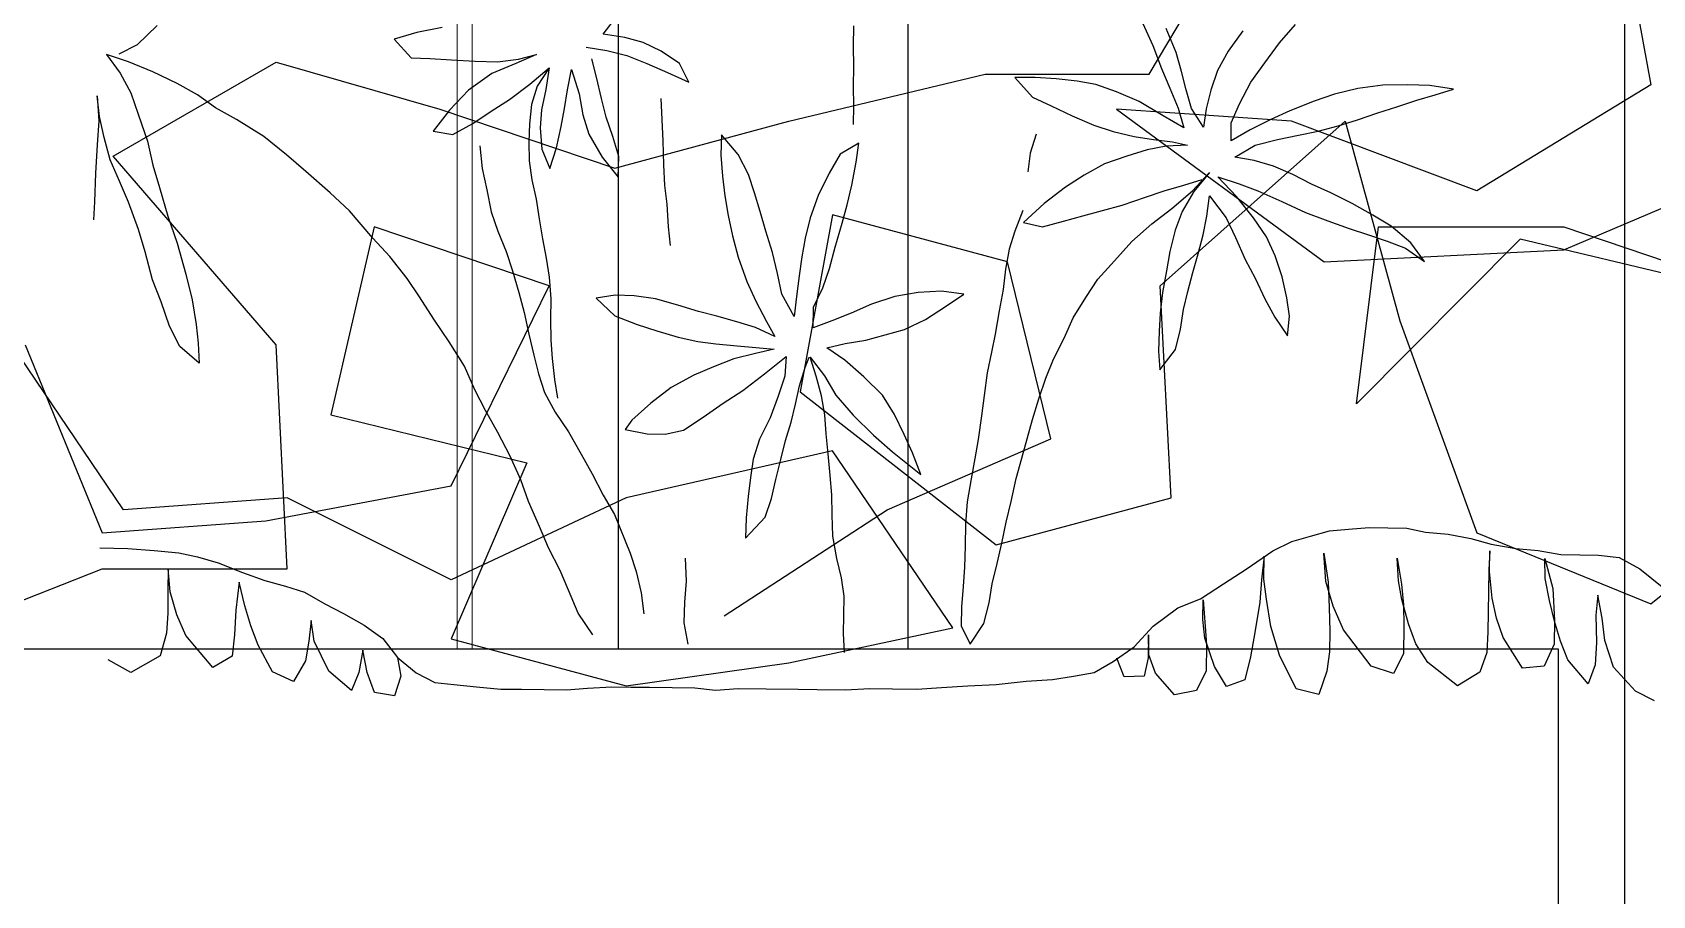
# Model space of a CAD drawing. Header units: metres. Extents: x -58 to 722, y -1100 to 345.
# Drawn here: x 29.6277 to 30.0297, y 109.6404 to 109.8546 of the extents above; entities that cross this region are included whole.
import ezdxf

# ---------------------------------------------------------------- set-up
doc = ezdxf.new("R2010")
doc.units = ezdxf.units.M
doc.header["$MEASUREMENT"] = 0
doc.layers.add('FSR_ARQ_002MURO', color=150, linetype='Continuous', lineweight=30)
doc.layers.add('FSR_ARQ_005VEGETACION', color=64, linetype='Continuous')
doc.layers.add('FSR_ARQ_29PERFILES ACERO', color=143, linetype='Continuous')

# ---------------------------------------------------------------- blocks, each defined once
blk = doc.blocks.new('arbustos 01')
at = {"layer": 'FSR_ARQ_005VEGETACION', "color": 104}
for p, q in [((188.62605, -31.91447), (188.62216, -31.90926)), ((188.43959, -31.91683), (188.43518, -31.91175)), ((188.44977, -31.91353), (188.45375, -31.91912)), ((188.46814, -31.91948), (188.47084, -31.91287)), ((188.47733, -31.91148), (188.47456, -31.91753)), ((188.55706, -31.91216), (188.55714, -31.91773)), ((188.62009, -31.91539), (188.62605, -31.91447)), ((188.6705, -31.91255), (188.67745, -31.91401)), ((188.67745, -31.91401), (188.68369, -31.91584)), ((188.74903, -31.91208), (188.7546, -31.91739)), ((188.4437, -31.92235), (188.43959, -31.91683)), ((188.45375, -31.91912), (188.45674, -31.92447)), ((188.47456, -31.91753), (188.47217, -31.92389)), ((188.55714, -31.91773), (188.55709, -31.92331)), ((188.605, -31.92253), (188.6101, -31.91911)), ((188.6101, -31.91911), (188.61509, -31.91677)), ((188.61509, -31.91677), (188.62009, -31.91539)), ((188.62504, -31.91891), (188.61956, -31.9203)), ((188.63076, -31.91799), (188.62504, -31.91891)), ((188.68369, -31.91584), (188.67898, -31.92092)), ((188.7546, -31.91739), (188.75965, -31.91995)), ((188.44749, -31.92763), (188.4437, -31.92235)), ((188.46666, -31.92477), (188.46814, -31.91948)), ((188.55709, -31.92331), (188.55716, -31.92889)), ((188.60244, -31.9277), (188.605, -31.92253)), ((188.61409, -31.92252), (188.60838, -31.92499)), ((188.61956, -31.9203), (188.61409, -31.92252)), ((188.62789, -31.92628), (188.62925, -31.92124)), ((188.64632, -31.92818), (188.641, -31.92371)), ((188.641, -31.92371), (188.64192, -31.92968)), ((188.641, -31.92371), (188.6443, -31.92881)), ((188.64946, -31.92132), (188.64442, -31.92008)), ((188.64442, -31.92008), (188.65019, -31.92251)), ((188.6552, -31.92208), (188.64946, -31.92132)), ((188.65019, -31.92251), (188.6568, -31.92529)), ((188.66142, -31.92188), (188.6552, -31.92208)), ((188.66787, -31.92155), (188.66142, -31.92188)), ((188.67384, -31.92111), (188.66787, -31.92155)), ((188.67898, -31.92092), (188.67384, -31.92111)), ((188.75028, -31.92486), (188.75693, -31.92202)), ((188.75693, -31.92202), (188.763, -31.92002)), ((188.763, -31.92002), (188.75925, -31.92521)), ((188.45061, -31.93366), (188.44749, -31.92763)), ((188.45674, -31.92447), (188.45855, -31.92984)), ((188.46537, -31.92981), (188.46666, -31.92477)), ((188.47217, -31.92389), (188.46982, -31.92931)), ((188.49026, -31.92835), (188.49539, -31.92742)), ((188.49539, -31.92742), (188.50121, -31.92672)), ((188.50121, -31.92672), (188.50703, -31.92639)), ((188.50703, -31.92639), (188.51255, -31.92638)), ((188.51255, -31.92638), (188.50773, -31.93183)), ((188.60838, -31.92499), (188.60244, -31.9277)), ((188.62653, -31.93216), (188.62789, -31.92628)), ((188.63479, -31.92415), (188.63273, -31.93088)), ((188.63594, -31.92976), (188.63479, -31.92415)), ((188.65188, -31.93241), (188.64632, -31.92818)), ((188.6568, -31.92529), (188.6632, -31.92986)), ((188.73793, -31.93112), (188.74351, -31.92806)), ((188.74351, -31.92806), (188.75028, -31.92486)), ((188.75925, -31.92521), (188.75633, -31.93063)), ((188.39167, -31.92957), (188.39816, -31.92861)), ((188.39671, -31.93117), (188.39167, -31.92957)), ((188.40175, -31.93265), (188.39671, -31.93117)), ((188.39816, -31.92861), (188.40423, -31.92841)), ((188.40729, -31.93444), (188.40175, -31.93265)), ((188.40423, -31.92841), (188.41112, -31.9285)), ((188.41112, -31.9285), (188.41807, -31.92939)), ((188.41807, -31.92939), (188.42448, -31.93098)), ((188.42448, -31.93098), (188.43008, -31.93289)), ((188.45855, -31.92984), (188.45986, -31.93503)), ((188.46389, -31.93491), (188.46537, -31.92981)), ((188.46982, -31.92931), (188.46754, -31.9348)), ((188.47836, -31.93304), (188.48453, -31.93035)), ((188.48453, -31.93035), (188.49026, -31.92835)), ((188.50773, -31.93183), (188.50255, -31.9342)), ((188.55716, -31.92889), (188.55711, -31.93422)), ((188.61015, -31.93214), (188.6096, -31.94386)), ((188.62529, -31.93731), (188.62653, -31.93216)), ((188.63273, -31.93088), (188.63173, -31.93663)), ((188.63673, -31.93489), (188.63594, -31.92976)), ((188.64192, -31.92968), (188.64307, -31.93528)), ((188.6443, -31.92881), (188.6458, -31.93381)), ((188.65694, -31.93569), (188.65188, -31.93241)), ((188.6632, -31.92986), (188.66841, -31.93541)), ((188.73296, -31.93477), (188.73793, -31.93112)), ((188.75633, -31.93063), (188.75426, -31.93652)), ((188.76491, -31.93709), (188.76555, -31.93146)), ((188.76555, -31.93146), (188.76516, -31.93828)), ((188.41252, -31.9361), (188.40729, -31.93444)), ((188.41813, -31.93807), (188.41252, -31.9361)), ((188.43008, -31.93289), (188.43675, -31.93553)), ((188.43675, -31.93553), (188.44199, -31.93793)), ((188.45291, -31.93884), (188.45061, -31.93366)), ((188.45986, -31.93503), (188.46055, -31.94004)), ((188.46055, -31.94004), (188.46389, -31.93491)), ((188.46754, -31.9348), (188.466, -31.94027)), ((188.466, -31.94027), (188.47172, -31.93697)), ((188.47172, -31.93697), (188.47836, -31.93304)), ((188.49682, -31.93694), (188.49079, -31.9395)), ((188.50255, -31.9342), (188.49682, -31.93694)), ((188.55711, -31.93422), (188.55718, -31.9393)), ((188.63173, -31.93663), (188.63001, -31.94203)), ((188.63763, -31.93989), (188.63673, -31.93489)), ((188.64307, -31.93528), (188.6435, -31.94029)), ((188.6458, -31.93381), (188.64635, -31.93918)), ((188.66201, -31.93909), (188.65694, -31.93569)), ((188.66841, -31.93541), (188.67292, -31.94121)), ((188.72714, -31.93796), (188.73296, -31.93477)), ((188.75426, -31.93652), (188.75173, -31.94396)), ((188.76367, -31.94296), (188.76491, -31.93709)), ((188.42348, -31.93973), (188.41813, -31.93807)), ((188.42895, -31.94115), (188.42348, -31.93973)), ((188.43436, -31.94225), (188.42895, -31.94115)), ((188.44199, -31.93793), (188.44773, -31.94083)), ((188.44773, -31.94083), (188.45291, -31.94386)), ((188.45291, -31.94386), (188.45291, -31.93884)), ((188.48548, -31.94125), (188.47973, -31.94269)), ((188.49079, -31.9395), (188.48548, -31.94125)), ((188.62345, -31.9426), (188.62529, -31.93731)), ((188.63891, -31.94573), (188.63763, -31.93989)), ((188.6435, -31.94029), (188.64298, -31.94616)), ((188.64635, -31.93918), (188.64654, -31.9442)), ((188.66755, -31.94212), (188.66201, -31.93909)), ((188.67292, -31.94121), (188.66755, -31.94212)), ((188.71968, -31.94261), (188.72714, -31.93796)), ((188.76516, -31.93828), (188.76561, -31.94497)), ((188.4402, -31.94347), (188.43436, -31.94225)), ((188.4463, -31.945), (188.4402, -31.94347)), ((188.45198, -31.94833), (188.4463, -31.945)), ((188.46916, -31.94413), (188.46495, -31.945)), ((188.46495, -31.945), (188.47091, -31.94535)), ((188.47435, -31.94351), (188.46916, -31.94413)), ((188.47091, -31.94535), (188.47613, -31.94633)), ((188.47973, -31.94269), (188.47435, -31.94351)), ((188.50672, -31.94198), (188.50835, -31.94722)), ((188.55631, -31.94971), (188.55556, -31.94451)), ((188.55556, -31.94451), (188.56075, -31.94754)), ((188.58889, -31.94765), (188.59346, -31.94214)), ((188.59346, -31.94214), (188.59366, -31.94777)), ((188.6096, -31.94386), (188.60945, -31.95044)), ((188.62173, -31.94812), (188.62345, -31.9426)), ((188.63001, -31.94203), (188.62639, -31.9483)), ((188.64078, -31.95145), (188.63891, -31.94573)), ((188.64298, -31.94616), (188.64078, -31.95145)), ((188.64654, -31.9442), (188.64649, -31.94934)), ((188.66006, -31.94521), (188.65943, -31.95143)), ((188.71341, -31.94771), (188.71968, -31.94261)), ((188.75173, -31.94396), (188.75027, -31.95056)), ((188.76196, -31.94908), (188.76367, -31.94296)), ((188.76561, -31.94497), (188.76608, -31.95273)), ((188.44129, -31.95083), (188.4466, -31.94928)), ((188.4466, -31.94928), (188.45198, -31.94833)), ((188.47613, -31.94633), (188.48167, -31.94806)), ((188.48167, -31.94806), (188.48789, -31.9502)), ((188.48789, -31.9502), (188.49345, -31.95335)), ((188.50835, -31.94722), (188.50901, -31.95235)), ((188.55751, -31.95607), (188.55631, -31.94971)), ((188.56075, -31.94754), (188.56379, -31.95277)), ((188.58599, -31.95315), (188.58889, -31.94765)), ((188.59366, -31.94777), (188.59318, -31.95354)), ((188.60945, -31.95044), (188.60917, -31.95618)), ((188.62193, -31.95385), (188.62173, -31.94812)), ((188.62639, -31.9483), (188.62193, -31.95385)), ((188.64649, -31.94934), (188.64572, -31.95461)), ((188.70809, -31.95233), (188.71341, -31.94771)), ((188.75027, -31.95056), (188.74844, -31.95668)), ((188.75941, -31.95498), (188.76196, -31.94908)), ((188.43082, -31.95575), (188.43593, -31.95314)), ((188.43593, -31.95314), (188.44129, -31.95083)), ((188.45664, -31.95379), (188.45078, -31.95566)), ((188.45151, -31.95919), (188.45664, -31.95379)), ((188.46357, -31.9576), (188.45892, -31.95258)), ((188.45892, -31.95258), (188.46327, -31.95785)), ((188.46603, -31.95608), (188.46099, -31.95447)), ((188.49345, -31.95335), (188.49864, -31.95663)), ((188.56379, -31.95277), (188.56679, -31.95892)), ((188.58438, -31.95819), (188.58599, -31.95315)), ((188.59318, -31.95354), (188.59251, -31.95901)), ((188.64572, -31.95461), (188.6446, -31.95988)), ((188.65943, -31.95143), (188.65819, -31.95731)), ((188.70136, -31.95816), (188.70809, -31.95233)), ((188.75698, -31.96075), (188.75941, -31.95498)), ((188.76608, -31.95273), (188.7663, -31.96062)), ((188.41955, -31.96111), (188.42546, -31.95818)), ((188.42546, -31.95818), (188.43082, -31.95575)), ((188.4456, -31.95759), (188.43895, -31.9606)), ((188.45078, -31.95566), (188.4456, -31.95759)), ((188.44676, -31.96508), (188.45151, -31.95919)), ((188.45888, -31.95903), (188.45432, -31.96504)), ((188.4597, -31.96459), (188.45888, -31.95903)), ((188.46327, -31.95785), (188.46644, -31.96332)), ((188.46928, -31.96248), (188.46357, -31.9576)), ((188.47138, -31.95762), (188.46603, -31.95608)), ((188.47661, -31.95934), (188.47138, -31.95762)), ((188.48303, -31.96155), (188.47661, -31.95934)), ((188.49864, -31.95663), (188.50453, -31.96113)), ((188.55883, -31.96145), (188.55751, -31.95607)), ((188.56679, -31.95892), (188.56898, -31.96503)), ((188.58284, -31.96329), (188.58438, -31.95819)), ((188.59251, -31.95901), (188.59159, -31.96447)), ((188.60917, -31.95618), (188.60852, -31.96133)), ((188.65819, -31.95731), (188.65696, -31.96342)), ((188.69605, -31.96313), (188.70136, -31.95816)), ((188.74844, -31.95668), (188.74615, -31.9646)), ((188.4139, -31.96435), (188.41955, -31.96111)), ((188.43248, -31.9636), (188.42631, -31.96591)), ((188.43895, -31.9606), (188.43248, -31.9636)), ((188.46644, -31.96332), (188.46837, -31.96844)), ((188.47479, -31.96674), (188.46928, -31.96248)), ((188.48844, -31.96309), (188.48303, -31.96155)), ((188.49385, -31.9645), (188.48844, -31.96309)), ((188.50453, -31.96113), (188.51018, -31.96632)), ((188.5104, -31.96302), (188.51263, -31.96873)), ((188.5602, -31.96657), (188.55883, -31.96145)), ((188.58124, -31.96877), (188.58284, -31.96329)), ((188.60852, -31.96133), (188.60812, -31.96755)), ((188.6446, -31.95988), (188.64372, -31.96539)), ((188.65696, -31.96342), (188.65512, -31.96871)), ((188.68957, -31.97063), (188.69605, -31.96313)), ((188.75421, -31.96832), (188.75698, -31.96075)), ((188.7663, -31.96062), (188.76661, -31.96564)), ((188.4034, -31.97193), (188.40885, -31.96733)), ((188.40885, -31.96733), (188.4139, -31.96435)), ((188.42039, -31.96804), (188.41509, -31.96978)), ((188.42631, -31.96591), (188.42039, -31.96804)), ((188.44317, -31.97027), (188.44676, -31.96508)), ((188.45432, -31.96504), (188.45172, -31.97046)), ((188.4607, -31.96978), (188.4597, -31.96459)), ((188.46837, -31.96844), (188.46988, -31.97437)), ((188.48038, -31.97163), (188.47479, -31.96674)), ((188.4992, -31.96598), (188.49385, -31.9645)), ((188.50493, -31.96757), (188.4992, -31.96598)), ((188.51018, -31.96632), (188.50493, -31.96757)), ((188.56215, -31.97318), (188.5602, -31.96657)), ((188.56898, -31.96503), (188.57036, -31.97065)), ((188.59159, -31.96447), (188.59043, -31.97007)), ((188.60812, -31.96755), (188.6076, -31.9727)), ((188.64372, -31.96539), (188.64284, -31.9709)), ((188.74615, -31.9646), (188.74351, -31.97205)), ((188.75238, -31.97444), (188.75421, -31.96832)), ((188.39963, -31.97712), (188.4034, -31.97193)), ((188.4099, -31.97153), (188.40485, -31.97346)), ((188.41509, -31.96978), (188.4099, -31.97153)), ((188.44082, -31.97551), (188.44317, -31.97027)), ((188.45172, -31.97046), (188.44908, -31.97657)), ((188.46208, -31.97503), (188.4607, -31.96978)), ((188.48516, -31.97689), (188.48038, -31.97163)), ((188.51263, -31.96873), (188.51413, -31.97373)), ((188.57036, -31.97065), (188.57129, -31.97578)), ((188.5794, -31.97462), (188.58124, -31.96877)), ((188.59043, -31.97007), (188.58884, -31.97592)), ((188.64284, -31.9709), (188.64183, -31.97618)), ((188.65512, -31.96871), (188.65281, -31.97435)), ((188.68486, -31.97571), (188.68957, -31.97063)), ((188.74351, -31.97205), (188.74111, -31.98057)), ((188.40485, -31.97346), (188.39963, -31.97712)), ((188.43892, -31.9813), (188.44082, -31.97551)), ((188.44908, -31.97657), (188.44636, -31.98169)), ((188.46351, -31.9801), (188.46208, -31.97503)), ((188.46988, -31.97437), (188.47082, -31.97969)), ((188.48969, -31.98197), (188.48516, -31.97689)), ((188.51413, -31.97373), (188.51516, -31.97921)), ((188.56371, -31.97905), (188.56215, -31.97318)), ((188.57129, -31.97578), (188.57205, -31.9811)), ((188.57799, -31.9804), (188.5794, -31.97462)), ((188.58884, -31.97592), (188.58651, -31.98258)), ((188.64183, -31.97618), (188.64095, -31.98145)), ((188.65281, -31.97435), (188.65108, -31.97964)), ((188.68016, -31.98175), (188.68486, -31.97571)), ((188.75034, -31.98212), (188.75238, -31.97444)), ((188.43757, -31.98714), (188.43892, -31.9813)), ((188.44636, -31.98169), (188.44365, -31.98737)), ((188.46494, -31.98535), (188.46351, -31.9801)), ((188.47082, -31.97969), (188.47189, -31.98562)), ((188.51516, -31.97921), (188.51584, -31.98482)), ((188.56552, -31.98441), (188.56371, -31.97905)), ((188.57205, -31.9811), (188.57274, -31.98673)), ((188.57683, -31.98612), (188.57799, -31.9804)), ((188.64095, -31.98145), (188.64055, -31.98743)), ((188.65108, -31.97964), (188.64937, -31.98564)), ((188.67676, -31.98682), (188.68016, -31.98175)), ((188.74111, -31.98057), (188.73941, -31.98764)), ((188.46606, -31.99035), (188.46494, -31.98535)), ((188.47189, -31.98562), (188.47252, -31.99138)), ((188.49304, -31.98707), (188.48969, -31.98197)), ((188.51584, -31.98482), (188.51687, -31.99067)), ((188.52662, -31.98612), (188.53281, -31.98529)), ((188.53175, -31.98952), (188.52662, -31.98612)), ((188.53281, -31.98529), (188.53926, -31.98564)), ((188.53926, -31.98564), (188.54566, -31.98673)), ((188.56807, -31.98971), (188.56552, -31.98441)), ((188.57344, -31.99224), (188.57683, -31.98612)), ((188.58651, -31.98258), (188.58404, -31.98807)), ((188.64937, -31.98564), (188.64789, -31.99116)), ((188.74791, -31.98825), (188.75034, -31.98212)), ((188.43683, -31.99217), (188.43757, -31.98714)), ((188.44365, -31.98737), (188.44087, -31.99243)), ((188.46694, -31.99573), (188.46606, -31.99035)), ((188.49653, -31.9926), (188.49304, -31.98707)), ((188.51687, -31.99067), (188.51803, -31.9971)), ((188.53725, -31.9931), (188.53175, -31.98952)), ((188.54566, -31.98673), (188.55207, -31.98887)), ((188.55207, -31.98887), (188.55775, -31.99134)), ((188.56815, -31.99541), (188.56807, -31.98971)), ((188.57274, -31.98673), (188.57344, -31.99224)), ((188.58404, -31.98807), (188.58108, -31.99369)), ((188.59982, -31.99089), (188.6055, -31.98914)), ((188.6055, -31.98914), (188.61168, -31.98738)), ((188.61168, -31.98738), (188.61755, -31.98656)), ((188.61755, -31.98656), (188.62282, -31.98643)), ((188.62282, -31.98643), (188.62798, -31.98722)), ((188.62798, -31.98722), (188.6229, -31.99213)), ((188.64055, -31.98743), (188.64063, -31.99305)), ((188.67278, -31.99297), (188.67676, -31.98682)), ((188.73941, -31.98764), (188.73831, -31.99447)), ((188.74561, -31.99497), (188.74791, -31.98825)), ((188.4374, -31.99762), (188.43683, -31.99217)), ((188.44087, -31.99243), (188.4374, -31.99762)), ((188.47252, -31.99138), (188.47284, -31.9964)), ((188.49902, -31.99821), (188.49653, -31.9926)), ((188.54299, -31.99581), (188.53725, -31.9931)), ((188.55775, -31.99134), (188.56304, -31.99344)), ((188.56304, -31.99344), (188.56815, -31.99541)), ((188.58108, -31.99369), (188.57872, -31.99781)), ((188.57872, -31.99781), (188.58408, -31.99526)), ((188.58408, -31.99526), (188.5892, -31.9937)), ((188.5892, -31.9937), (188.59476, -31.9922)), ((188.59476, -31.9922), (188.59982, -31.99089)), ((188.61673, -31.99444), (188.6113, -31.99619)), ((188.6229, -31.99213), (188.61673, -31.99444)), ((188.64063, -31.99305), (188.64047, -31.99879)), ((188.64789, -31.99116), (188.64654, -31.99715)), ((188.66856, -31.99924), (188.67278, -31.99297)), ((188.73831, -31.99447), (188.73778, -31.99962)), ((188.74282, -32.00051), (188.74561, -31.99497)), ((188.46832, -32.00135), (188.46694, -31.99573)), ((188.47284, -31.9964), (188.47298, -32.00185)), ((188.50189, -32.00406), (188.49902, -31.99821)), ((188.51803, -31.9971), (188.51906, -32.00211)), ((188.54834, -31.99735), (188.54299, -31.99581)), ((188.55369, -31.99877), (188.54834, -31.99735)), ((188.55941, -31.99968), (188.55369, -31.99877)), ((188.56445, -32.00092), (188.55941, -31.99968)), ((188.6, -31.99913), (188.59499, -31.99982)), ((188.60544, -31.99794), (188.6, -31.99913)), ((188.6113, -31.99619), (188.60544, -31.99794)), ((188.64047, -31.99879), (188.64018, -32.00381)), ((188.64654, -31.99715), (188.64518, -32.00291)), ((188.66435, -32.006), (188.66856, -31.99924)), ((188.73778, -31.99962), (188.7375, -32.00512)), ((188.47261, -32.007), (188.46832, -32.00135)), ((188.47298, -32.00185), (188.47261, -32.007)), ((188.50407, -32.00924), (188.50189, -32.00406)), ((188.51906, -32.00211), (188.52021, -32.00783)), ((188.5542, -32.00886), (188.55947, -32.00427)), ((188.55947, -32.00427), (188.56445, -32.00092)), ((188.56901, -32.00352), (188.56505, -32.00859)), ((188.56734, -32.00875), (188.56901, -32.00352)), ((188.57041, -32.00629), (188.56932, -32.00351)), ((188.58159, -32.00806), (188.57563, -32.0033)), ((188.57563, -32.0033), (188.57602, -32.00875)), ((188.58403, -32.00084), (188.57895, -32.00128)), ((188.57895, -32.00128), (188.58411, -32.00245)), ((188.58911, -32.00033), (188.58403, -32.00084)), ((188.58411, -32.00245), (188.59008, -32.00391)), ((188.59499, -31.99982), (188.58911, -32.00033)), ((188.59008, -32.00391), (188.59569, -32.00613)), ((188.64018, -32.00381), (188.63954, -32.00968)), ((188.64518, -32.00291), (188.64394, -32.00807)), ((188.7375, -32.00512), (188.74282, -32.00051)), ((188.52021, -32.00783), (188.52101, -32.01404)), ((188.56505, -32.00859), (188.56196, -32.01397)), ((188.57196, -32.01135), (188.57041, -32.00629)), ((188.5876, -32.01263), (188.58159, -32.00806)), ((188.59569, -32.00613), (188.60112, -32.00848)), ((188.60112, -32.00848), (188.60736, -32.01186)), ((188.64394, -32.00807), (188.64222, -32.01323)), ((188.66145, -32.01249), (188.66435, -32.006)), ((188.506, -32.01497), (188.50407, -32.00924)), ((188.54907, -32.01395), (188.5542, -32.00886)), ((188.56586, -32.0141), (188.56734, -32.00875)), ((188.57302, -32.01642), (188.57196, -32.01135)), ((188.57602, -32.00875), (188.57783, -32.01425)), ((188.59298, -32.01621), (188.5876, -32.01263)), ((188.60736, -32.01186), (188.61293, -32.01612)), ((188.63954, -32.00968), (188.63865, -32.01483)), ((188.65854, -32.01815), (188.66145, -32.01249)), ((188.50769, -32.02071), (188.506, -32.01497)), ((188.52101, -32.01404), (188.52181, -32.01965)), ((188.54579, -32.01927), (188.54907, -32.01395)), ((188.56196, -32.01397), (188.55714, -32.01949)), ((188.56494, -32.01938), (188.56586, -32.0141)), ((188.57421, -32.02142), (188.57302, -32.01642)), ((188.57783, -32.01425), (188.58008, -32.02017)), ((188.59855, -32.01998), (188.59298, -32.01621)), ((188.61293, -32.01612), (188.61814, -32.02083)), ((188.64222, -32.01323), (188.6393, -32.01865)), ((188.50919, -32.02602), (188.50769, -32.02071)), ((188.52181, -32.01965), (188.52273, -32.02621)), ((188.54308, -32.02476), (188.54579, -32.01927)), ((188.55714, -32.01949), (188.55157, -32.02501)), ((188.56458, -32.02465), (188.56494, -32.01938)), ((188.57583, -32.02648), (188.57421, -32.02142)), ((188.58008, -32.02017), (188.58295, -32.02608)), ((188.60393, -32.02362), (188.59855, -32.01998)), ((188.61814, -32.02083), (188.62004, -32.0234)), ((188.6393, -32.01865), (188.63567, -32.02408)), ((188.65516, -32.02429), (188.65854, -32.01815)), ((188.51069, -32.03133), (188.50919, -32.02602)), ((188.52273, -32.02621), (188.52364, -32.03146)), ((188.54079, -32.02987), (188.54308, -32.02476)), ((188.55157, -32.02501), (188.5463, -32.02961)), ((188.5641, -32.03017), (188.56458, -32.02465)), ((188.57714, -32.03173), (188.57583, -32.02648)), ((188.58295, -32.02608), (188.5847, -32.03157)), ((188.60896, -32.02467), (188.60393, -32.02362)), ((188.61398, -32.0246), (188.60896, -32.02467)), ((188.62004, -32.0234), (188.61398, -32.0246)), ((188.63567, -32.02408), (188.63217, -32.03022)), ((188.65178, -32.03055), (188.65516, -32.02429)), ((188.53852, -32.03585), (188.54079, -32.02987)), ((188.5463, -32.02961), (188.54127, -32.03358)), ((188.5635, -32.03607), (188.5641, -32.03017)), ((188.63217, -32.03022), (188.62913, -32.03564)), ((188.64876, -32.03729), (188.65178, -32.03055)), ((188.51219, -32.03695), (188.51069, -32.03133)), ((188.52364, -32.03146), (188.52467, -32.03706)), ((188.54127, -32.03358), (188.53852, -32.03585)), ((188.57845, -32.03717), (188.57714, -32.03173)), ((188.5847, -32.03157), (188.58545, -32.0367)), ((188.51364, -32.04332), (188.51219, -32.03695)), ((188.52467, -32.03706), (188.52572, -32.04338)), ((188.56307, -32.04147), (188.5635, -32.03607)), ((188.5797, -32.04248), (188.57845, -32.03717)), ((188.58545, -32.0367), (188.58614, -32.0419)), ((188.62913, -32.03564), (188.6261, -32.04154)), ((188.64669, -32.04329), (188.64876, -32.03729)), ((188.51496, -32.049), (188.51364, -32.04332)), ((188.52572, -32.04338), (188.52616, -32.04947)), ((188.56296, -32.04693), (188.56307, -32.04147)), ((188.58138, -32.0476), (188.5797, -32.04248)), ((188.58614, -32.0419), (188.58665, -32.04778)), ((188.6261, -32.04154), (188.62295, -32.04684)), ((188.64367, -32.05015), (188.64669, -32.04329)), ((188.56273, -32.05282), (188.56296, -32.04693)), ((188.58685, -32.05336), (188.58138, -32.0476)), ((188.58665, -32.04778), (188.58685, -32.05336)), ((188.62295, -32.04684), (188.61867, -32.05754)), ((188.39313, -32.05232), (188.38692, -32.05344)), ((188.39936, -32.05171), (188.39313, -32.05232)), ((188.40453, -32.05061), (188.39936, -32.05171)), ((188.40972, -32.05054), (188.40453, -32.05061)), ((188.41491, -32.05046), (188.40972, -32.05054)), ((188.42063, -32.05091), (188.41491, -32.05046)), ((188.42583, -32.05135), (188.42063, -32.05091)), ((188.43104, -32.05284), (188.42583, -32.05135)), ((188.43625, -32.05433), (188.43104, -32.05284)), ((188.51615, -32.05475), (188.51496, -32.049)), ((188.52616, -32.04947), (188.52624, -32.05557)), ((188.5617, -32.05903), (188.56273, -32.05282)), ((188.64112, -32.05604), (188.64367, -32.05015)), ((188.36828, -32.05681), (188.36206, -32.05793)), ((188.3745, -32.0562), (188.36828, -32.05681)), ((188.38123, -32.05507), (188.3745, -32.0562)), ((188.38692, -32.05344), (188.38123, -32.05507)), ((188.38172, -32.06258), (188.38164, -32.05689)), ((188.38164, -32.05689), (188.38193, -32.06215)), ((188.4274, -32.05753), (188.42624, -32.06556)), ((188.42687, -32.06534), (188.4274, -32.05753)), ((188.44147, -32.05685), (188.43625, -32.05433)), ((188.44881, -32.06194), (188.44147, -32.05685)), ((188.51747, -32.06037), (188.51615, -32.05475)), ((188.52624, -32.05557), (188.52644, -32.06142)), ((188.61867, -32.05754), (188.61695, -32.06258)), ((188.63798, -32.0623), (188.64112, -32.05604)), ((188.74309, -32.05743), (188.73792, -32.05854)), ((188.74983, -32.05682), (188.74309, -32.05743)), ((188.75709, -32.0562), (188.74983, -32.05682)), ((188.76488, -32.05609), (188.75709, -32.0562)), ((188.34031, -32.06186), (188.33364, -32.06714)), ((188.34598, -32.05867), (188.34031, -32.06186)), ((188.35168, -32.05807), (188.34598, -32.05867)), ((188.35687, -32.058), (188.35168, -32.05807)), ((188.36206, -32.05793), (188.35687, -32.058)), ((188.36649, -32.05899), (188.36429, -32.06724)), ((188.36636, -32.06447), (188.36649, -32.05899)), ((188.38193, -32.06215), (188.38201, -32.06805)), ((188.40718, -32.05886), (188.40601, -32.06604)), ((188.40684, -32.06519), (188.40718, -32.05886)), ((188.44394, -32.06468), (188.44385, -32.05836)), ((188.44385, -32.05836), (188.44457, -32.06489)), ((188.4551, -32.06601), (188.44881, -32.06194)), ((188.51884, -32.06599), (188.51747, -32.06037)), ((188.52644, -32.06142), (188.52687, -32.06668)), ((188.56035, -32.06431), (188.5617, -32.05903)), ((188.60351, -32.05894), (188.60324, -32.06528)), ((188.63566, -32.06771), (188.63798, -32.0623)), ((188.73223, -32.06017), (188.72552, -32.06286)), ((188.73792, -32.05854), (188.73223, -32.06017)), ((188.74544, -32.06818), (188.74599, -32.06185)), ((188.74599, -32.06185), (188.74607, -32.06775)), ((188.36518, -32.0706), (188.36636, -32.06447)), ((188.38098, -32.06997), (188.38172, -32.06258)), ((188.40601, -32.06604), (188.40546, -32.07174)), ((188.40586, -32.07026), (188.40684, -32.06519)), ((188.42486, -32.07211), (188.42687, -32.06534)), ((188.42624, -32.06556), (188.42592, -32.07252)), ((188.44317, -32.07018), (188.44394, -32.06468)), ((188.44457, -32.06489), (188.44508, -32.07099)), ((188.46138, -32.07008), (188.4551, -32.06601)), ((188.51966, -32.07119), (188.51884, -32.06599)), ((188.52687, -32.06668), (188.5273, -32.07229)), ((188.55967, -32.06934), (188.56035, -32.06431)), ((188.60324, -32.06528), (188.60367, -32.07101)), ((188.61695, -32.06258), (188.61559, -32.06846)), ((188.71363, -32.06665), (188.70846, -32.06828)), ((188.71932, -32.06502), (188.71363, -32.06665)), ((188.72552, -32.06286), (188.71932, -32.06502)), ((188.72483, -32.07204), (188.72643, -32.06549)), ((188.72643, -32.06549), (188.72738, -32.07327)), ((188.3507, -32.07544), (188.35188, -32.0691)), ((188.35188, -32.0691), (188.35237, -32.07457)), ((188.36429, -32.06724), (188.36378, -32.0761)), ((188.36378, -32.07631), (188.36518, -32.0706)), ((188.37979, -32.07546), (188.38098, -32.06997)), ((188.38201, -32.06805), (188.38208, -32.07375)), ((188.40405, -32.07703), (188.40586, -32.07026)), ((188.44201, -32.07778), (188.44317, -32.07018)), ((188.44508, -32.07099), (188.44646, -32.07941)), ((188.46067, -32.07036), (188.46014, -32.07774)), ((188.46074, -32.07584), (188.46067, -32.07036)), ((188.46764, -32.07259), (188.46138, -32.07008)), ((188.52116, -32.07687), (188.51966, -32.07119)), ((188.55974, -32.07467), (188.55967, -32.06934)), ((188.60367, -32.07101), (188.60387, -32.07675)), ((188.61559, -32.06846), (188.61483, -32.07421)), ((188.633, -32.07408), (188.63566, -32.06771)), ((188.70846, -32.06828), (188.70279, -32.07147)), ((188.74363, -32.07453), (188.74544, -32.06818)), ((188.74607, -32.06775), (188.74615, -32.07407)), ((188.34994, -32.08156), (188.3507, -32.07544)), ((188.35237, -32.07457), (188.35226, -32.08216)), ((188.37796, -32.08076), (188.37979, -32.07546)), ((188.38208, -32.07375), (188.38216, -32.07923)), ((188.40546, -32.07174), (188.40533, -32.07765)), ((188.42199, -32.07868), (188.42486, -32.07211)), ((188.42592, -32.07252), (188.42579, -32.07905)), ((188.47446, -32.07769), (188.46764, -32.07259)), ((188.5273, -32.07229), (188.52737, -32.07755)), ((188.55981, -32.07969), (188.55974, -32.07467)), ((188.6289, -32.07999), (188.633, -32.07408)), ((188.69764, -32.07414), (188.69197, -32.07733)), ((188.70279, -32.07147), (188.69764, -32.07414)), ((188.72322, -32.07755), (188.72483, -32.07204)), ((188.72738, -32.07327), (188.72768, -32.08001)), ((188.74118, -32.08025), (188.74363, -32.07453)), ((188.74615, -32.07407), (188.74644, -32.07955)), ((188.36217, -32.08182), (188.36378, -32.07631)), ((188.36378, -32.0761), (188.36386, -32.08264)), ((188.38216, -32.07923), (188.38245, -32.08491)), ((188.40202, -32.08254), (188.40405, -32.07703)), ((188.40533, -32.07765), (188.40543, -32.08523)), ((188.41433, -32.0887), (188.42199, -32.07868)), ((188.42579, -32.07905), (188.42587, -32.08475)), ((188.43958, -32.08561), (188.44201, -32.07778)), ((188.44646, -32.07941), (188.4476, -32.08614)), ((188.46014, -32.07774), (188.45978, -32.08281)), ((188.46018, -32.08091), (188.46074, -32.07584)), ((188.47973, -32.08333), (188.47446, -32.07769)), ((188.47563, -32.08555), (188.47577, -32.08006)), ((188.47577, -32.08006), (188.47585, -32.08639)), ((188.52493, -32.0826), (188.52116, -32.07687)), ((188.52737, -32.07755), (188.52493, -32.0826)), ((188.55951, -32.0849), (188.55981, -32.07969)), ((188.60387, -32.07675), (188.60275, -32.08262)), ((188.69197, -32.07733), (188.68683, -32.08103)), ((188.70578, -32.08179), (188.70655, -32.07609)), ((188.70655, -32.07609), (188.70726, -32.08177)), ((188.72119, -32.08284), (188.72322, -32.07755)), ((188.72768, -32.08001), (188.7284, -32.08591)), ((188.74644, -32.07955), (188.74821, -32.08585)), ((188.34751, -32.08897), (188.34994, -32.08156)), ((188.35226, -32.08216), (188.35256, -32.08827)), ((188.36013, -32.0869), (188.36217, -32.08182)), ((188.36386, -32.08264), (188.36669, -32.08871)), ((188.3726, -32.08926), (188.37796, -32.08076)), ((188.39872, -32.08764), (188.40202, -32.08254)), ((188.45755, -32.08874), (188.46018, -32.08091)), ((188.45978, -32.08281), (188.45988, -32.08998)), ((188.4855, -32.0874), (188.47973, -32.08333)), ((188.68683, -32.08103), (188.68275, -32.08628)), ((188.69114, -32.09042), (188.69233, -32.08429)), ((188.69233, -32.08429), (188.69346, -32.09039)), ((188.70168, -32.09006), (188.70578, -32.08179)), ((188.70726, -32.08177), (188.70818, -32.08724)), ((188.71728, -32.09027), (188.72119, -32.08284)), ((188.73371, -32.089), (188.74118, -32.08025)), ((188.34148, -32.09559), (188.34751, -32.08897)), ((188.35256, -32.08827), (188.35453, -32.09351)), ((188.35453, -32.09351), (188.36013, -32.0869)), ((188.36669, -32.08871), (188.3726, -32.08926)), ((188.38245, -32.08491), (188.38442, -32.09037)), ((188.39058, -32.09408), (188.39872, -32.08764)), ((188.40543, -32.08523), (188.40824, -32.09068)), ((188.40824, -32.09068), (188.41433, -32.0887)), ((188.42587, -32.08475), (188.42657, -32.09001)), ((188.43507, -32.09495), (188.43958, -32.08561)), ((188.4476, -32.08614), (188.44916, -32.09244)), ((188.45425, -32.09427), (188.45755, -32.08874)), ((188.4738, -32.09063), (188.47563, -32.08555)), ((188.47585, -32.08639), (188.47698, -32.09143)), ((188.48246, -32.09157), (188.4845, -32.08648)), ((188.49073, -32.09045), (188.4855, -32.0874)), ((188.68275, -32.08628), (188.67761, -32.0905)), ((188.68275, -32.08628), (188.68188, -32.09139)), ((188.70818, -32.08724), (188.71142, -32.09288)), ((188.7284, -32.08591), (188.73371, -32.089)), ((188.74821, -32.08585), (188.75628, -32.09038)), ((188.75628, -32.09038), (188.76256, -32.08692)), ((188.38442, -32.09037), (188.39058, -32.09408)), ((188.42657, -32.09001), (188.42877, -32.09651)), ((188.44916, -32.09244), (188.45425, -32.09427)), ((188.45988, -32.08998), (188.46249, -32.09542)), ((188.46861, -32.0966), (188.4738, -32.09063)), ((188.47698, -32.09143), (188.48246, -32.09157)), ((188.49645, -32.09141), (188.49073, -32.09045)), ((188.50218, -32.09237), (188.49645, -32.09141)), ((188.50945, -32.09279), (188.50218, -32.09237)), ((188.51777, -32.09371), (188.50945, -32.09279)), ((188.67246, -32.09317), (188.66727, -32.09376)), ((188.67761, -32.0905), (188.67246, -32.09317)), ((188.68188, -32.09139), (188.68364, -32.09684)), ((188.68911, -32.09593), (188.69114, -32.09042)), ((188.69346, -32.09039), (188.69543, -32.09542)), ((188.69543, -32.09542), (188.70168, -32.09006)), ((188.71142, -32.09288), (188.71728, -32.09027)), ((188.33625, -32.09819), (188.34148, -32.09559)), ((188.42877, -32.09651), (188.43507, -32.09495)), ((188.46249, -32.09542), (188.46861, -32.0966)), ((188.52556, -32.09413), (188.51777, -32.09371)), ((188.53283, -32.09455), (188.52556, -32.09413)), ((188.53959, -32.09497), (188.53283, -32.09455)), ((188.54633, -32.09488), (188.53959, -32.09497)), ((188.55256, -32.0948), (188.54633, -32.09488)), ((188.55932, -32.09522), (188.55256, -32.0948)), ((188.5671, -32.09512), (188.55932, -32.09522)), ((188.57229, -32.09505), (188.5671, -32.09512)), ((188.58112, -32.09493), (188.57229, -32.09505)), ((188.5889, -32.09482), (188.58112, -32.09493)), ((188.59514, -32.09526), (188.5889, -32.09482)), ((188.60084, -32.09466), (188.59514, -32.09526)), ((188.60707, -32.09458), (188.60084, -32.09466)), ((188.6133, -32.09449), (188.60707, -32.09458)), ((188.61849, -32.09442), (188.6133, -32.09449)), ((188.62368, -32.09435), (188.61849, -32.09442)), ((188.63043, -32.09478), (188.62368, -32.09435)), ((188.63615, -32.09522), (188.63043, -32.09478)), ((188.64238, -32.09514), (188.63615, -32.09522)), ((188.6486, -32.09505), (188.64238, -32.09514)), ((188.65431, -32.09497), (188.6486, -32.09505)), ((188.66105, -32.09436), (188.65431, -32.09497)), ((188.66727, -32.09376), (188.66105, -32.09436)), ((188.68364, -32.09684), (188.68911, -32.09593))]:
    blk.add_line(p, q, dxfattribs=at)
blk = doc.blocks.new('arbusto fsr 2')
at = {"layer": 'FSR_ARQ_005VEGETACION', "color": 104}
for p, q in [((276.79311, -32.16262), (276.76324, -32.11274)), ((276.67666, -32.12141), (276.66863, -32.16533)), ((277.0097, -32.15963), (276.96905, -32.17129)), ((277.05011, -32.18295), (277.0097, -32.15963)), ((276.83377, -32.16262), (276.79311, -32.16262)), ((276.88246, -32.17427), (276.83377, -32.16262)), ((276.66863, -32.16533), (276.71179, -32.19162)), ((276.80114, -32.17129), (276.74969, -32.20924)), ((276.75772, -32.17427), (276.80114, -32.17129)), ((276.96905, -32.17129), (276.92563, -32.18593)), ((276.71179, -32.19162), (276.75772, -32.17427)), ((276.74442, -32.17427), (276.73087, -32.22388)), ((276.79035, -32.2152), (276.74442, -32.17427)), ((276.92563, -32.18593), (276.88246, -32.17427)), ((277.0097, -32.22984), (277.05011, -32.18295)), ((276.69021, -32.20626), (276.64955, -32.18891)), ((276.69021, -32.20056), (276.64679, -32.2152)), ((276.73614, -32.20056), (276.69021, -32.20056)), ((276.74166, -32.24448), (276.73614, -32.20056)), ((276.82825, -32.20924), (276.87167, -32.19758)), ((276.87167, -32.19758), (276.8797, -32.24149)), ((276.94194, -32.2152), (276.98536, -32.20056)), ((276.98536, -32.20056), (276.99615, -32.24719)), ((276.65231, -32.2152), (276.701, -32.20355)), ((276.701, -32.20355), (276.74166, -32.24448)), ((276.74969, -32.20924), (276.69021, -32.20626)), ((276.81746, -32.25315), (276.82825, -32.20924)), ((276.78759, -32.26779), (276.79035, -32.2152)), ((276.96629, -32.2648), (276.94194, -32.2152)), ((276.73087, -32.22388), (276.71179, -32.27646)), ((277.0476, -32.27077), (277.07722, -32.22686)), ((277.00694, -32.28541), (277.0097, -32.22984)), ((277.07195, -32.22984), (277.05287, -32.27646)), ((276.8797, -32.24149), (276.83101, -32.27944)), ((276.99615, -32.24719), (276.94746, -32.25911)), ((276.85811, -32.27077), (276.81746, -32.25315)), ((276.8418, -32.30004), (276.87167, -32.25613)), ((276.87167, -32.25613), (276.92287, -32.26779)), ((276.66863, -32.29408), (276.62521, -32.25911)), ((276.94746, -32.25911), (276.96629, -32.30275)), ((277.01221, -32.27348), (276.96629, -32.2648)), ((276.83101, -32.27944), (276.78759, -32.26779)), ((276.92287, -32.26779), (276.96629, -32.28812)), ((276.96629, -32.28812), (277.00694, -32.26779)), ((277.00694, -32.26779), (277.0476, -32.27077)), ((276.89852, -32.29706), (276.85811, -32.27077)), ((276.71179, -32.27646), (276.66863, -32.29408)), ((277.05287, -32.27646), (277.01221, -32.27348)), ((277.05287, -32.28541), (277.00694, -32.28541)), ((277.10432, -32.30573), (277.05287, -32.28541)), ((276.88246, -32.30872), (276.8418, -32.30004)), ((276.96629, -32.30275), (276.92287, -32.31441)), ((276.92287, -32.31441), (276.88246, -32.30872))]:
    blk.add_line(p, q, dxfattribs=at)

msp = doc.modelspace()

# ---------------------------------------------------------------- linework, layer by layer
at = {"layer": 'FSR_ARQ_002MURO', "lineweight": 0}
for p, q in [((29.73307, 109.70149), (29.73307, 111.65149)), ((29.73676, 109.70149), (29.73676, 111.65149))]:
    msp.add_line(p, q, dxfattribs=at)
at = {"layer": 'FSR_ARQ_29PERFILES ACERO', "linetype": 'ByBlock'}
for p, q in [((29.77311, 109.70149), (29.77311, 111.65149)), ((29.84491, 109.70149), (29.84491, 111.65149)), ((30.02278, 109.00149), (30.02278, 111.65149))]:
    msp.add_line(p, q, dxfattribs=at)
at = {"layer": 'FSR_ARQ_29PERFILES ACERO', "ltscale": 0.01}
for p, q in [((30.00635, 109.70149), (28.80635, 109.70149)), ((30.00635, 109.00149), (30.00635, 109.70149))]:
    msp.add_line(p, q, dxfattribs=at)

# ---------------------------------------------------------------- block references
at = {"layer": 'FSR_ARQ_002MURO', "xscale": -1}
msp.add_blockref('arbusto fsr 2', (306.69782, 142.00684), dxfattribs=at)
at = {"layer": 'FSR_ARQ_005VEGETACION', "xscale": -0.9, "yscale": 0.9, "zscale": 0.9}
msp.add_blockref('arbustos 01', (199.53275, 138.57711), dxfattribs=at)

doc.saveas('drawing.dxf')
